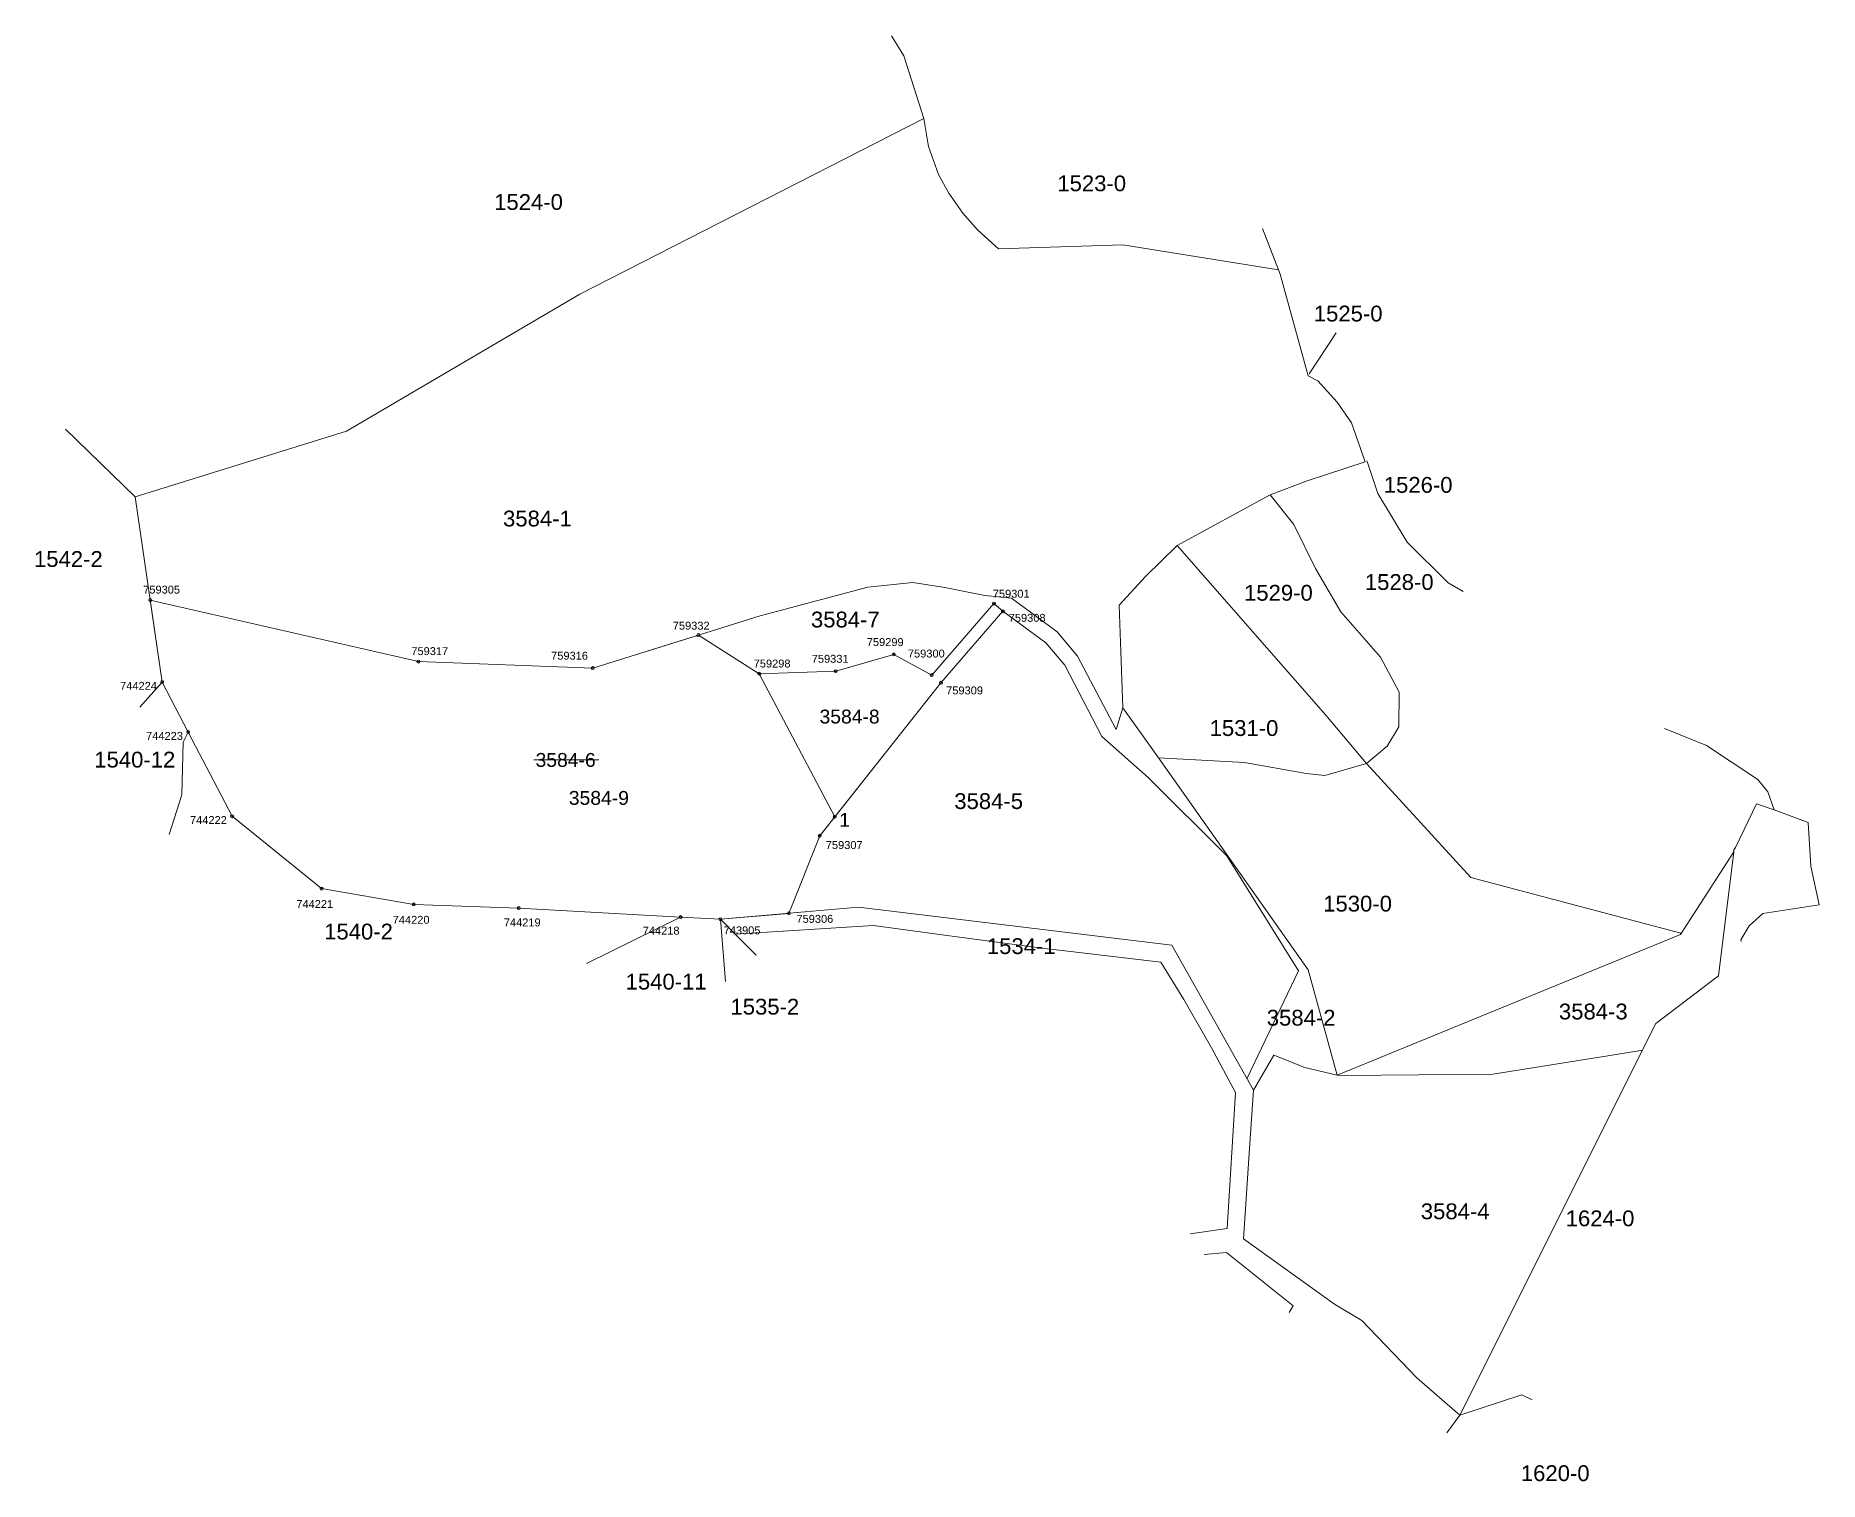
# Model space of a CAD drawing. Header units: metres. Extents: x 7499850 to 7500302, y 4691222 to 4691588.
import ezdxf

# ---------------------------------------------------------------- set-up
doc = ezdxf.new("R2010")
doc.units = ezdxf.units.M
doc.header["$PDMODE"] = 32
doc.header["$PDSIZE"] = 0.75
doc.layers.get('0').update_dxf_attribs({"lineweight": 0})
for name, color, linetype, lineweight in [('Ndarjet', 1, 'Continuous', 0), ('Nr e Pikave Gjeodezike te Parceles Baze', 7, 'Continuous', 0), ('Nr Parceles Baze', 7, 'Continuous', 0), ('Nr-Ri', 1, 'Continuous', 0), ('Parc-Re', 1, 'Continuous', 0), ('Parcela Baze', 7, 'Continuous', 0), ('Parcela_kojshi', 8, 'Continuous', 0), ('Pikat', 7, 'Continuous', 0), ('Pikat Ndarjes', 1, 'Continuous', 0)]:
    doc.layers.add(name, color=color, linetype=linetype, lineweight=lineweight)
doc.styles.get("Standard").update_dxf_attribs({"font": 'arial.ttf'})

msp = doc.modelspace()

# ---------------------------------------------------------------- linework, layer by layer
at = {"color": 1, "flags": 128}
msp.add_lwpolyline([(7499976.26, 4691404.47), (7499992.67, 4691404.47)], dxfattribs=at)
at = {"layer": 'Ndarjet', "flags": 128}
msp.add_lwpolyline([(7500094.93, 4691442.07), (7500092.67, 4691444.03)], dxfattribs=at)
at = {"layer": 'Parc-Re', "flags": 128}
for points in [[(7500033.26, 4691426.27), (7500017.88, 4691436.07), (7499991.15, 4691427.71), (7499947.01, 4691429.36), (7499879.16, 4691444.92), (7499882.18, 4691424.18), (7499888.76, 4691411.52), (7499899.86, 4691390.23), (7499922.51, 4691371.91), (7499945.86, 4691367.92), (7499972.43, 4691367), (7500013.36, 4691364.72), (7500023.45, 4691364.16), (7500040.76, 4691365.66), (7500048.59, 4691385.29), (7500052.39, 4691390.08)], [(7500079.24, 4691424), (7500094.93, 4691442.07), (7500092.67, 4691444.03), (7500076.93, 4691425.92), (7500067.33, 4691431.16), (7500052.64, 4691426.92), (7500033.26, 4691426.27), (7500052.39, 4691390.08)]]:
    msp.add_lwpolyline(points, close=True, dxfattribs=at)
at = {"layer": 'Parcela Baze'}
msp.add_lwpolyline([(7500017.88, 4691436.07), (7500033.26, 4691426.27), (7500052.64, 4691426.92), (7500067.33, 4691431.16), (7500076.93, 4691425.92), (7500092.67, 4691444.03), (7500094.93, 4691442.07), (7500079.24, 4691424), (7500048.59, 4691385.29), (7500040.76, 4691365.66), (7500023.45, 4691364.16), (7500013.36, 4691364.72), (7499972.43, 4691367), (7499945.86, 4691367.92), (7499922.51, 4691371.91), (7499899.86, 4691390.23), (7499888.76, 4691411.52), (7499882.18, 4691424.18), (7499879.16, 4691444.92), (7499947.01, 4691429.36), (7499991.15, 4691427.71), (7500017.88, 4691436.07)], dxfattribs=at)
at = {"layer": 'Parcela_kojshi', "linetype": 'Continuous'}
for points in [[(7500066.71, 4691587.67), (7500069.85, 4691582.61), (7500074.96, 4691566.71)], [(7500074.96, 4691566.71), (7500069.85, 4691582.61), (7500066.71, 4691587.67)], [(7500164.64, 4691528.46), (7500160.64, 4691538.87)], [(7500160.64, 4691538.87), (7500164.64, 4691528.46)], [(7500179.29, 4691512.51), (7500172.4, 4691502.13)], [(7500172.4, 4691502.13), (7500179.29, 4691512.51)], [(7499857.68, 4691488.13), (7499875.36, 4691471.05)], [(7499857.68, 4691488.13), (7499875.36, 4691471.05)], [(7500187.03, 4691480.14), (7500187.12, 4691479.98), (7500189.83, 4691471.9), (7500197.27, 4691459.54), (7500207.63, 4691449.3), (7500211.45, 4691447.08)], [(7500211.45, 4691447.08), (7500207.63, 4691449.3), (7500197.27, 4691459.54), (7500189.83, 4691471.9), (7500187.12, 4691479.98)], [(7500139, 4691458.7), (7500176.66, 4691415.76), (7500186.98, 4691403.58), (7500192.16, 4691407.95), (7500195.17, 4691412.82), (7500195.25, 4691421.58), (7500190.48, 4691430.43), (7500180.48, 4691441.96), (7500174.02, 4691452.91), (7500168.55, 4691464.03), (7500162.57, 4691471.52)], [(7500134.34, 4691405), (7500156.05, 4691403.78), (7500171.66, 4691401.04), (7500176.39, 4691400.55), (7500186.98, 4691403.58), (7500176.66, 4691415.76), (7500139, 4691458.7)], [(7499876.53, 4691417.78), (7499882.18, 4691424.18)], [(7499882.18, 4691424.18), (7499876.53, 4691417.78)], [(7499888.76, 4691411.52), (7499888.76, 4691411.52), (7499887.51, 4691408.93), (7499887.18, 4691395.65), (7499883.91, 4691385.61)], [(7499888.76, 4691411.52), (7499887.51, 4691408.93), (7499887.18, 4691395.65), (7499883.91, 4691385.61)], [(7500279.94, 4691381.22), (7500279.89, 4691381.7), (7500280.31, 4691382.33), (7500280.37, 4691382.45), (7500280.38, 4691382.46), (7500280.4, 4691382.49), (7500285.63, 4691393.38), (7500290.09, 4691391.83), (7500288.54, 4691396.38), (7500286.01, 4691399.56), (7500272.96, 4691408.08), (7500262.35, 4691412.44)], [(7500281.75, 4691358.52), (7500281.65, 4691358.96), (7500283.79, 4691362.51), (7500287.25, 4691365.63), (7500301.54, 4691367.85), (7500299.41, 4691377.61), (7500298.74, 4691388.62), (7500290.09, 4691391.83), (7500285.63, 4691393.38), (7500280.4, 4691382.49), (7500280.38, 4691382.46), (7500280.37, 4691382.45), (7500280.31, 4691382.33), (7500279.89, 4691381.7)], [(7499989.62, 4691352.98), (7499989.75, 4691353.04), (7500013.36, 4691364.72)], [(7500032.49, 4691355.05), (7500027.18, 4691360.4), (7500023.45, 4691364.16), (7500024.74, 4691348.42)], [(7500023.45, 4691364.16), (7500024.74, 4691348.42)], [(7499989.62, 4691352.98), (7499989.75, 4691353.04)], [(7500228.83, 4691242.59), (7500226.23, 4691243.89), (7500210.55, 4691238.73), (7500207.24, 4691234.29)], [(7500210.55, 4691238.73), (7500226.23, 4691243.89), (7500228.83, 4691242.59)], [(7500207.24, 4691234.29), (7500210.55, 4691238.73)]]:
    msp.add_lwpolyline(points, dxfattribs=at)
at = {"layer": 'Parcela_kojshi', "flags": 128}
msp.add_lwpolyline([(7500174.65, 4691500.37), (7500179.5, 4691494.94), (7500183.16, 4691489.74), (7500186.61, 4691479.9), (7500171.95, 4691475.05), (7500162.57, 4691471.52), (7500139, 4691458.7), (7500131.05, 4691450.83), (7500124.38, 4691443.61), (7500125.3, 4691417.62), (7500134.16, 4691405.26), (7500172.16, 4691351.34), (7500179.5, 4691324.75), (7500266.41, 4691360.27), (7500279.94, 4691381.22), (7500276.01, 4691349.87), (7500260.19, 4691337.83), (7500210.55, 4691238.73), (7500199.68, 4691248.17), (7500185.75, 4691262.69), (7500178.87, 4691266.84), (7500155.83, 4691283.29), (7500157.5, 4691308.74), (7500158.32, 4691320.92), (7500137.69, 4691357.65), (7500058.42, 4691367.19), (7500023.45, 4691364.16), (7500013.36, 4691364.72), (7499972.43, 4691367), (7499945.86, 4691367.92), (7499922.51, 4691371.91), (7499899.86, 4691390.23), (7499888.76, 4691411.52), (7499882.18, 4691424.18), (7499875.36, 4691471.05), (7499928.79, 4691487.65), (7499987.9, 4691522.25), (7500074.96, 4691566.71), (7500076.08, 4691559.64), (7500078.6, 4691552.56), (7500081.23, 4691547.8), (7500084.78, 4691542.76), (7500088.48, 4691538.59), (7500093.86, 4691533.74), (7500125.26, 4691534.75), (7500164.64, 4691528.46), (7500165.07, 4691527.35), (7500172.22, 4691501.6)], close=True, dxfattribs=at)
at = {"layer": 'Parcela_kojshi'}
for points in [[(7500162.57, 4691471.52), (7500168.55, 4691464.03), (7500174.02, 4691452.91), (7500180.48, 4691441.96), (7500190.48, 4691430.43), (7500195.25, 4691421.58), (7500195.17, 4691412.82), (7500192.16, 4691407.95), (7500186.98, 4691403.58), (7500213.32, 4691374.75), (7500266.45, 4691360.62)], [(7500266.3, 4691360.55), (7500266.45, 4691360.62), (7500213.32, 4691374.75), (7500186.98, 4691403.58), (7500176.39, 4691400.55), (7500171.66, 4691401.04), (7500156.05, 4691403.78), (7500134.34, 4691405)], [(7500023.45, 4691364.16), (7500027.18, 4691360.4), (7500062.16, 4691362.62), (7500079.59, 4691360.26), (7500095.36, 4691358.13), (7500106.13, 4691356.69), (7500109.94, 4691356.24), (7500134.86, 4691353.34), (7500140.75, 4691343.9), (7500147.73, 4691331.67), (7500153.76, 4691320.32), (7500151.66, 4691285.96), (7500142.29, 4691284.62)], [(7500145.89, 4691279.34), (7500151.49, 4691279.86), (7500168.36, 4691266.4), (7500167.39, 4691264.67)]]:
    msp.add_lwpolyline(points, dxfattribs=at)
at = {"layer": 'Parcela_kojshi', "flags": 128}
for points in [[(7499879.16, 4691444.92), (7499947.01, 4691429.36), (7499991.15, 4691427.71), (7500033.51, 4691440.96), (7500060.76, 4691448.15), (7500072.14, 4691449.34), (7500080.2, 4691448.07), (7500090.35, 4691446.1), (7500097.13, 4691445.39), (7500108.65, 4691436.88), (7500113.85, 4691430.73), (7500123.63, 4691412.16), (7500125.3, 4691417.62)], [(7500156.7, 4691323.8), (7500169.77, 4691351.14), (7500151.6, 4691380.24), (7500131.68, 4691400.03), (7500119.99, 4691410.4), (7500110.61, 4691428.45), (7500105.81, 4691434.08), (7500094.93, 4691442.07), (7500079.24, 4691424), (7500048.59, 4691385.29), (7500040.76, 4691365.66)]]:
    msp.add_lwpolyline(points, dxfattribs=at)
at = {"layer": 'Parcela_kojshi', "elevation": 1010.76, "flags": 128}
for points in [[(7500256.79, 4691331.05), (7500252.27, 4691330.32), (7500218.91, 4691324.97), (7500181.31, 4691324.61), (7500179.5, 4691324.75)], [(7500179.5, 4691324.75), (7500171.35, 4691326.69), (7500163.48, 4691329.76), (7500158.32, 4691320.92)]]:
    msp.add_lwpolyline(points, dxfattribs=at)
at = {"layer": 'Pikat'}
for p in [(7499879.16, 4691444.92), (7500092.67, 4691444.03), (7500094.93, 4691442.07), (7500017.88, 4691436.07), (7499947.01, 4691429.36), (7500067.33, 4691431.16), (7499991.15, 4691427.71), (7500052.64, 4691426.92), (7500076.93, 4691425.92), (7499882.18, 4691424.18), (7500079.24, 4691424), (7499888.76, 4691411.52), (7499899.86, 4691390.23), (7500048.59, 4691385.29), (7499922.51, 4691371.91), (7499945.86, 4691367.92), (7499972.43, 4691367), (7500013.36, 4691364.72), (7500023.45, 4691364.16), (7500040.76, 4691365.66)]:
    msp.add_point(p, dxfattribs=at)
at = {"layer": 'Pikat Ndarjes'}
for p in [(7500033.26, 4691426.27), (7500052.39, 4691390.08)]:
    msp.add_point(p, dxfattribs=at)

# ---------------------------------------------------------------- texts
at = {"layer": 'Nr e Pikave Gjeodezike te Parceles Baze'}
for s, p in [('759305', (7499877.38, 4691446.55)), ('759301', (7500092.37, 4691445.51)), ('759332', (7500011.39, 4691437.43)), ('759308', (7500096.41, 4691439.41)), ('759299', (7500060.49, 4691433.28)), ('759317', (7499945.23, 4691430.99)), ('759316', (7499980.61, 4691429.83)), ('759331', (7500046.56, 4691429.05)), ('759300', (7500070.89, 4691430.38)), ('744224', (7499871.54, 4691422.21)), ('759309', (7500080.57, 4691421.05)), ('744223', (7499878.12, 4691409.55)), ('744222', (7499889.22, 4691388.26)), ('759307', (7500050.11, 4691381.94)), ('744221', (7499916.13, 4691367.02)), ('744220', (7499940.52, 4691363.03)), ('744219', (7499968.64, 4691362.37)), ('744218', (7500003.78, 4691360.28)), ('743905', (7500024.26, 4691360.36)), ('759306', (7500042.69, 4691363.27))]:
    msp.add_text(s, height=2, dxfattribs=at).set_placement(p)
at = {"layer": 'Nr Parceles Baze'}
msp.add_text('3584-6', height=3.5, dxfattribs=at).set_placement((7499976.66, 4691402.72))
at = {"layer": 'Nr-Ri'}
for s, p in [('3584-8', (7500048.53, 4691413.69)), ('3584-9', (7499985.08, 4691393.11))]:
    msp.add_text(s, height=3.5, dxfattribs=at).set_placement(p)
at = {"layer": 'Parcela_kojshi', "char_height": 4, "attachment_point": 2}
for s, insert, width in [('1523-0', (7500117.41, 4691552.32), 10.8748), ('1524-0', (7499974.89, 4691547.6), 10.8748), ('1525-0', (7500182.31, 4691519.38), 10.8748), ('1526-0', (7500200.02, 4691476.04), 10.8748), ('3584-1', (7499977.14, 4691467.53), 10.8748), ('1542-2', (7499858.44, 4691457.3), 10.8748), ('1529-0', (7500164.65, 4691448.75), 10.8748), ('1528-0', (7500195.23, 4691451.47), 10.8748), ('3584-7', (7500055.06, 4691441.98), 10.8748), ('1531-0', (7500155.95, 4691414.53), 10.8748), ('1540-12', (7499875.25, 4691406.55), 10.8748), ('3584-5', (7500091.33, 4691396.05), 10.8748), ('1530-0', (7500184.69, 4691370.12), 10.8748), ('1540-2', (7499931.87, 4691363.05), 10.8748), ('1534-1', (7500099.58, 4691359.37), 10.8748), ('1540-11', (7500009.71, 4691350.39), 17.6825), ('1535-2', (7500034.69, 4691344.05), 17.6825), ('3584-2', (7500170.41, 4691341.26), 10.8748), ('3584-3', (7500244.34, 4691342.83), 10.8748), ('3584-4', (7500209.39, 4691292.29), 10.8748), ('1624-0', (7500246.05, 4691290.51), 10.8748), ('1620-0', (7500234.7, 4691226.05), 10.8748)]:
    msp.add_mtext(s, dxfattribs=dict(at, insert=insert, width=width))
at = {"layer": 'Pikat Ndarjes'}
for s, height, p in [('759298', 2, (7500031.87, 4691427.85)), ('1', 3.5, (7500053.53, 4691387.55))]:
    msp.add_text(s, height=height, dxfattribs=at).set_placement(p)

doc.saveas('drawing.dxf')
